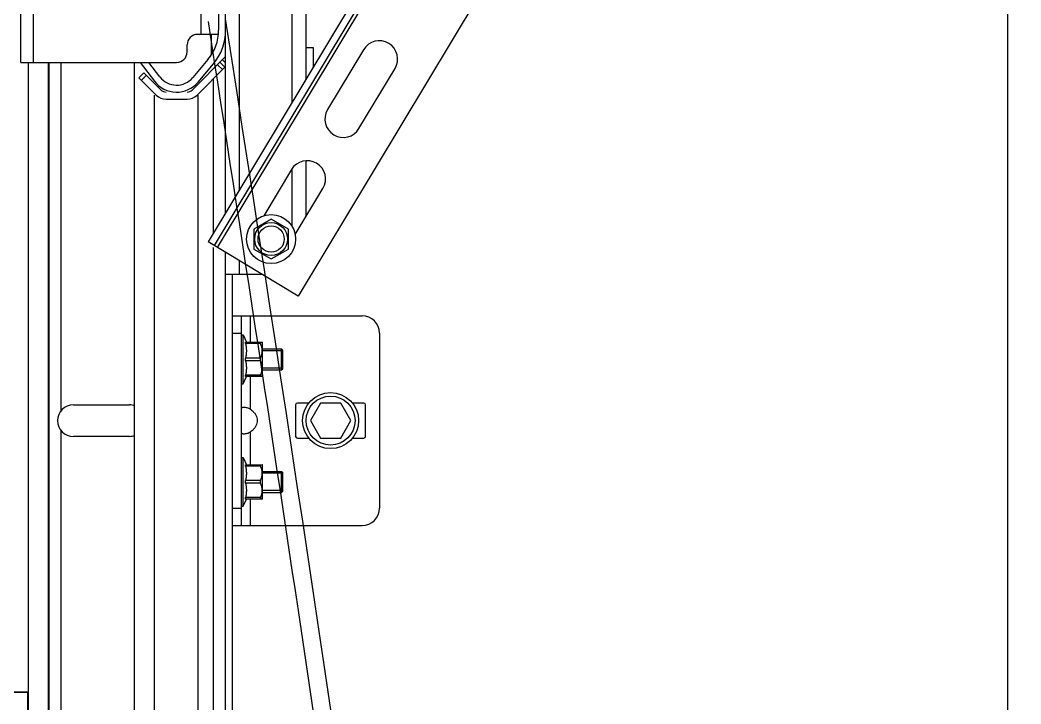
# Model space of a CAD drawing. Header units: millimetres. Extents: x 21899 to 38731, y -5425 to 3612.
# Drawn here: x 34243 to 34529, y 2881.1 to 3076.6 of the extents above; entities that cross this region are included whole.
import ezdxf

# ---------------------------------------------------------------- set-up
doc = ezdxf.new("R2010")
doc.units = ezdxf.units.MM

msp = doc.modelspace()

# ---------------------------------------------------------------- linework, layer by layer
at = {"color": 7, "linetype": 'Continuous'}
for p, q in [((34525.23548215479, 1144.533072939179), (34525.23548215479, 3362.000011230855)), ((34504.9876848978, 3355.873701071399), (34298.4419264966, 3012.123833197758)), ((34301.73548215479, 3021.488438356457), (34301.73548215479, 3354.000011230855)), ((34324.73548215479, 3059.766866450555), (34324.73548215479, 3354.000011230855)), ((34528.98836931749, 3341.452634973877), (34322.4426109163, 2997.702767100258)), ((34483.85589536323, 3324.58770537646), (34296.72759189519, 3013.153909347555)), ((34299.73548215479, 3105.500011230855), (34299.73548215479, 3073.698324426354)), ((34292.1496957172, 3056.585797668558), (34301.73548215479, 3066.171584106156)), ((34324.73548215479, 3068.800011230858), (34326.73548215479, 3068.800011230858)), ((34326.73548215479, 3068.800011230858), (34326.73548215479, 3063.095425415253)), ((34341.1376383207, 3068.133999166253), (34330.8368768225, 3050.990653152257)), ((34275.73548215479, 1144.533072939179), (34275.73548215479, 3064.500011230855)), ((34277.26956708929, 3064.500011230855), (34281.38778327819, 3059.131056623155)), ((34282.9747079974, 3060.348295275158), (34279.7901655473, 3064.500011230855)), ((34296.6940599154, 3065.342085500357), (34292.33174881349, 3060.143285572754)), ((34293.5639092796, 3055.171584106156), (34301.73548215479, 3063.343156981355)), ((34293.8638376998, 3058.857710353353), (34298.22614880159, 3064.056510281058)), ((34301.524064388, 3063.131739214557), (34300.1098508256, 3064.545952776956)), ((34278.37152112409, 3061.535545136856), (34276.9573075618, 3060.121331574454)), ((34278.37152112409, 3061.535545136856), (34283.32126859239, 3056.585797668558)), ((34339.83713347989, 3045.582753365656), (34350.13789497809, 3062.726099379754)), ((34276.9573075618, 3060.121331574454), (34281.9070550301, 3055.171584106156)), ((34284.73548215479, 3054.000011230855), (34290.73548215479, 3054.000011230855)), ((34324.73548215479, 3020.449384915755), (34324.73548215479, 3036.362414455656)), ((34320.5361153243, 3033.847307138254), (34312.61730698509, 3020.668196894454)), ((34321.6118941194, 3015.250861437056), (34329.5363719817, 3028.439407351656)), ((34314.73548215479, 3019.700011230856), (34309.7991373533, 3016.850011230854)), ((34319.6718269564, 3016.850011230854), (34314.73548215479, 3019.700011230856)), ((34309.7991373533, 3016.850011230854), (34309.7991373533, 3011.150011230857)), ((34319.6718269564, 3011.150011230857), (34319.6718269564, 3016.850011230854)), ((34322.4426109163, 2997.702767100258), (34296.72759189519, 3013.153909347555)), ((34301.73548215479, 1144.533072939179), (34301.73548215479, 3010.144865306058)), ((34309.7991373533, 3011.150011230857), (34314.73548215479, 3008.300011230858)), ((34314.73548215479, 3008.300011230858), (34319.6718269564, 3011.150011230857)), ((34301.73548215479, 3004.000011230855), (34311.9622367142, 3004.000011230855)), ((34303.73548215479, 2605.065712509757), (34303.73548215479, 3004.000011230855)), ((34303.73548215479, 2992.085361659556), (34340.73548215479, 2992.085361659556)), ((34306.23548215479, 2932.085361659556), (34306.23548215479, 2992.085361659556)), ((34306.23548215479, 2986.585361659556), (34306.73548215479, 2986.585361659556)), ((34306.73548215479, 2972.585361659556), (34306.73548215479, 2986.585361659556)), ((34306.73548215479, 2986.585361659556), (34307.6554343287, 2984.494003717657)), ((34345.73548215479, 2987.085361659556), (34345.73548215479, 2937.085361659556)), ((34307.41730033659, 2984.493993648153), (34312.2068520168, 2984.493993648153)), ((34307.41730033659, 2984.090500415557), (34307.41730033659, 2984.493993648153)), ((34311.6654821548, 2984.090500415557), (34307.41730033659, 2984.090500415557)), ((34311.6654821548, 2984.090500415557), (34311.6654821548, 2984.493993648153)), ((34312.23548215479, 2984.465361659553), (34312.2003019223, 2984.500541892055)), ((34312.23548215479, 2974.705418839454), (34312.23548215479, 2984.465304479658)), ((34312.23548215479, 2982.585361659556), (34317.73548215479, 2982.585361659556)), ((34317.73548215479, 2976.585361659556), (34317.73548215479, 2982.585361659556)), ((34317.73548215479, 2982.585361659556), (34318.0890355454, 2982.231808268956)), ((34318.0890355454, 2976.938987184556), (34318.0890355454, 2982.231736134556)), ((34311.6654821548, 2979.988854892155), (34307.41730033659, 2979.988854892155)), ((34307.41730033659, 2979.181868426953), (34307.41730033659, 2979.988854892155)), ((34311.6654821548, 2979.181868426953), (34307.41730033659, 2979.181868426953)), ((34311.6654821548, 2979.181868426953), (34311.6654821548, 2979.988854892155)), ((34306.73548215479, 2972.585361659556), (34307.6554343287, 2974.676719601455)), ((34311.6654821548, 2975.080222903456), (34307.41730033659, 2975.080222903456)), ((34307.41730033659, 2974.676729670857), (34307.41730033659, 2975.080222903456)), ((34312.2068520168, 2974.676729670857), (34307.41730033659, 2974.676729670857)), ((34311.6654821548, 2975.080222903456), (34311.6654821548, 2974.676729670857)), ((34312.23548215479, 2974.705361659555), (34312.2003019223, 2974.670181427056)), ((34312.23548215479, 2976.585361659556), (34317.73548215479, 2976.585361659556)), ((34317.73548215479, 2976.585361659556), (34318.0890355454, 2976.938915050156)), ((34306.23548215479, 2972.585361659556), (34306.73548215479, 2972.585361659556)), ((34258.23548215479, 2966.585361659556), (34274.23548215479, 2966.585361659556)), ((34321.73548215479, 2966.585361659556), (34321.73548215479, 2957.585361659556)), ((34325.4904925604, 2967.085361659556), (34322.23548215479, 2967.085361659556)), ((34328.8487308089, 2967.085361659556), (34325.9619794629, 2962.085361659556)), ((34334.6222335008, 2967.085361659556), (34328.8487308089, 2967.085361659556)), ((34337.5089848467, 2962.085361659556), (34334.6222335008, 2967.085361659556)), ((34341.23548215479, 2967.085361659556), (34337.98047174919, 2967.085361659556)), ((34341.73548215479, 2957.585361659556), (34341.73548215479, 2966.585361659556)), ((34325.9619794629, 2962.085361659556), (34328.8487308089, 2957.085361659556)), ((34334.6222335008, 2957.085361659556), (34337.5089848467, 2962.085361659556)), ((34274.23548215479, 2957.585361659556), (34258.23548215479, 2957.585361659556)), ((34322.23548215479, 2957.085361659556), (34325.4904925604, 2957.085361659556)), ((34328.8487308089, 2957.085361659556), (34334.6222335008, 2957.085361659556)), ((34337.98047174919, 2957.085361659556), (34341.23548215479, 2957.085361659556)), ((34306.23548215479, 2951.585361659556), (34306.73548215479, 2951.585361659556)), ((34306.73548215479, 2937.585361659556), (34306.73548215479, 2951.585361659556)), ((34306.73548215479, 2951.585361659556), (34307.6554343287, 2949.494003717657)), ((34307.41730033659, 2949.493993648153), (34312.2068520168, 2949.493993648153)), ((34307.41730033659, 2949.090500415557), (34307.41730033659, 2949.493993648153)), ((34311.6654821548, 2949.090500415557), (34307.41730033659, 2949.090500415557)), ((34311.6654821548, 2949.090500415557), (34311.6654821548, 2949.493993648153)), ((34312.23548215479, 2949.465361659553), (34312.2003019223, 2949.500541892055)), ((34312.23548215479, 2939.705418839454), (34312.23548215479, 2949.465304479658)), ((34312.23548215479, 2947.585361659556), (34317.73548215479, 2947.585361659556)), ((34317.73548215479, 2941.585361659556), (34317.73548215479, 2947.585361659556)), ((34317.73548215479, 2947.585361659556), (34318.0890355454, 2947.231808268956)), ((34318.0890355454, 2941.938987184556), (34318.0890355454, 2947.231736134556)), ((34311.6654821548, 2944.988854892155), (34307.41730033659, 2944.988854892155)), ((34307.41730033659, 2944.181868426953), (34307.41730033659, 2944.988854892155)), ((34311.6654821548, 2944.181868426953), (34307.41730033659, 2944.181868426953)), ((34311.6654821548, 2944.181868426953), (34311.6654821548, 2944.988854892155)), ((34312.23548215479, 2941.585361659556), (34317.73548215479, 2941.585361659556)), ((34317.73548215479, 2941.585361659556), (34318.0890355454, 2941.938915050156)), ((34306.23548215479, 2937.585361659556), (34306.73548215479, 2937.585361659556)), ((34306.73548215479, 2937.585361659556), (34307.6554343287, 2939.676719601455)), ((34311.6654821548, 2940.080222903456), (34307.41730033659, 2940.080222903456)), ((34307.41730033659, 2939.676729670857), (34307.41730033659, 2940.080222903456)), ((34312.2068520168, 2939.676729670857), (34307.41730033659, 2939.676729670857)), ((34311.6654821548, 2940.080222903456), (34311.6654821548, 2939.676729670857)), ((34312.23548215479, 2939.705361659555), (34312.2003019223, 2939.670181427056)), ((34303.73548215479, 2932.085361659556), (34340.73548215479, 2932.085361659556)), ((34245.23548215479, 2884.49246844076), (34109.19180490429, 2884.49246844076)), ((34245.23548215479, 2823.585361659556), (34245.23548215479, 2884.492467493259))]:
    msp.add_line(p, q, dxfattribs=at)
at = {"color": 9, "linetype": 'Continuous'}
for p, q in [((34505.8448521985, 3355.358662996492), (34299.29909379729, 3011.608795122756)), ((34243.2362110937, 3064.500011230855), (34243.2362110937, 3110.500011230855)), ((34246.73548215479, 3110.500011230855), (34246.73548215479, 3064.500011230855)), ((34294.73548215479, 3072.500011230855), (34294.73548215479, 3102.500011230855)), ((34320.73548215479, 3053.109748521158), (34320.73548215479, 3083.500011230855)), ((34305.73548215479, 3028.145556285854), (34305.73548215479, 3080.138795298757)), ((34297.73548215479, 3066.925491090355), (34297.73548215479, 3072.500011230855)), ((34245.4062575125, 1144.533072939179), (34245.4062575125, 3064.500011230855)), ((34251.142021876, 1144.533072939179), (34251.142021876, 3064.500011230855)), ((34251.2940235367, 1144.533072939179), (34251.2940235367, 3064.500011230855)), ((34254.73548215479, 2964.913788784255), (34254.73548215479, 3064.500011230855)), ((34300.8169576068, 3062.424632433358), (34299.4027440444, 3063.838845995757)), ((34300.8169576068, 3065.253059558054), (34301.73548215479, 3064.334535010057)), ((34279.0786279053, 3060.828438355653), (34277.66441434299, 3059.414224793254)), ((34298.22614880159, 3015.647926860056), (34298.22614880159, 3059.833823628156)), ((34281.38778327819, 1144.533072939179), (34281.38778327819, 3055.171584106156)), ((34293.8638376998, 1144.533072939179), (34293.8638376998, 3055.171584106156)), ((34320.73548215479, 3017.564768104457), (34320.73548215479, 3034.084903274656)), ((34298.22614880159, 1144.533072939179), (34298.22614880159, 3011.608795122756)), ((34305.73548215479, 3004.000011230855), (34305.73548215479, 3007.741422829953)), ((34308.73548215479, 2992.085361659556), (34308.73548215479, 2984.493993648153)), ((34303.73548215479, 2987.085361659556), (34306.23548215479, 2987.085361659556)), ((34308.73548215479, 2974.676729670857), (34308.73548215479, 2965.384203776557)), ((34254.73548215479, 2721.413788784255), (34254.73548215479, 2959.256934534758)), ((34308.73548215479, 2958.786519542555), (34308.73548215479, 2949.493993648153)), ((34308.73548215479, 2939.676729670857), (34308.73548215479, 2932.085361659556)), ((34303.73548215479, 2937.085361659556), (34306.23548215479, 2937.085361659556)), ((34245.23548215479, 2884.364040853558), (34109.19180490429, 2884.364040853558))]:
    msp.add_line(p, q, dxfattribs=at)
at = {"color": 3, "linetype": 'Continuous'}
for p, q in [((34299.665688359, 3072.500011230855), (34293.73548215479, 3072.500011230855)), ((34290.73548215479, 3067.500011230855), (34290.73548215479, 3069.500011230855)), ((34243.2362110937, 3064.500011230855), (34287.73548215479, 3064.500011230855))]:
    msp.add_line(p, q, dxfattribs=at)
at = {"color": 2, "linetype": 'Continuous'}
for p, q in [((34318.0890355454, 2982.085361659556), (34312.23548215479, 2982.085361659556)), ((34318.0890355454, 2977.085361659556), (34312.23548215479, 2977.085361659556)), ((34318.0890355454, 2947.085361659556), (34312.23548215479, 2947.085361659556)), ((34318.0890355454, 2942.085361659556), (34312.23548215479, 2942.085361659556))]:
    msp.add_line(p, q, dxfattribs=at)
at = {"color": 7, "linetype": 'Continuous'}
for centre, radius in [((34314.73548215479, 3014.000011230855), 7), ((34314.73548215479, 3014.000011230855), 3.75), ((34331.73548215479, 2962.085361659556), 8), ((34331.73548215479, 2962.085361659556), 7)]:
    msp.add_circle(centre, radius, dxfattribs=at)
at = {"color": 9, "linetype": 'Continuous'}
msp.add_circle((34314.73548215479, 3014.000011230855), 4.7, dxfattribs=at)
at = {"color": 3, "linetype": 'Continuous'}
for centre, start, end in [((34293.73548215479, 3069.500011230855), 90, 180), ((34287.73548215479, 3067.500011230855), 270, 0)]:
    msp.add_arc(centre, 3, start, end, dxfattribs=at)
at = {"color": 7, "linetype": 'Continuous'}
for centre, radius, start, end in [((34286.73548215479, 3073.698324426354), 13, 320.0000000004336, 0), ((34286.73548215479, 3073.698324426354), 15, 320.0000000004336, 0), ((34345.63776664939, 3065.430049273054), 5.25, 329.0000000000667, 149.0000000000667), ((34287.73548215479, 3064.000011230855), 6, 217.489738058471, 320.0000000004336), ((34287.73548215479, 3064.000011230855), 8, 217.489738058471, 320.0000000004336), ((34284.73548215479, 3058.000011230855), 4, 225.000000000137, 270), ((34284.73548215479, 3058.000011230855), 2, 225.000000000137, 270), ((34290.73548215479, 3058.000011230855), 2, 270, 314.999999999863), ((34290.73548215479, 3058.000011230855), 4, 270, 314.999999999863), ((34335.3370051512, 3048.286703258957), 5.25, 149.0000000000667, 329.0000000000667), ((34325.036243653, 3031.143357244953), 5.25, 329.0000000000667, 149.0000000000667), ((34340.73548215479, 2987.085361659556), 5, 0, 90), ((34258.23548215479, 2962.085361659556), 4.5, 90, 270), ((34274.23548215479, 2962.085361659556), 4.5, 70.4493567759005, 90), ((34322.23548215479, 2966.585361659556), 0.5, 90, 180), ((34341.23548215479, 2966.585361659556), 0.5, 0, 90), ((34274.23548215479, 2962.085361659556), 4.5, 270, 289.5506432240995), ((34322.23548215479, 2957.585361659556), 0.5, 180, 270), ((34341.23548215479, 2957.585361659556), 0.5, 270, 0), ((34340.73548215479, 2937.085361659556), 5, 270, 0)]:
    msp.add_arc(centre, radius, start, end, dxfattribs=at)
msp.add_open_spline([(34184.58792483451, 477.3654348051969), (34184.44208290047, 482.0294503017722), (34184.28977944981, 486.7919248920189), (34184.54658097612, 495.3043139924812), (34184.84012353533, 499.048803368496), (34185.70410965498, 504.0652120731356), (34185.97039890159, 505.3608203852928), (34186.55212568369, 507.7317134662044), (34186.85295495384, 508.8062521015017), (34187.51890253549, 510.9244518932574), (34187.88439097353, 511.9704622522841), (34189.07233972418, 515.0685792339209), (34189.98623076369, 517.0806478997292), (34193.34311338213, 523.5272537948294), (34196.23462779322, 527.7341007803079), (34202.7858513758, 535.6356349847629), (34206.44664456056, 539.3319016208588), (34214.24329945217, 546.2712184328047), (34218.37990603661, 549.5143469282921), (34226.00884175893, 554.9843490168205), (34229.45692104898, 557.2830207281295), (34236.4238126695, 561.655770803507), (34239.94488368486, 563.7289126536161), (34250.58412167178, 569.6625193316686), (34257.77810426842, 573.2373179601163), (34276.62735081076, 581.9729837739833), (34288.29331832849, 586.7511113573637), (34310.87670930197, 596.2420183350732), (34321.79335100789, 600.9556094713844), (34335.87010722642, 608.2115187349082), (34339.67859648156, 610.3103439151164), (34346.21077883632, 614.2329798764658), (34348.98850230258, 616.0179456702645), (34354.40307742337, 619.7365962297044), (34357.03771869851, 621.6680476170295), (34364.72969337269, 627.6730164226974), (34369.575184743, 631.9571279296069), (34384.22956049566, 646.5227329745285), (34393.01123119032, 657.8283160707688), (34408.24877414087, 682.6943581516716), (34414.70285686536, 696.2549929030756), (34425.51380033208, 725.2631624164242), (34429.87002388969, 740.7098805005808), (34439.68731920165, 787.1074882274697), (34442.83702457095, 819.9026948947103), (34444.30509940496, 888.0312322227619), (34442.62601229383, 923.3635692593489), (34436.1626769542, 993.947201372881), (34431.37929638511, 1029.198764349039), (34424.5376855823, 1071.661292055083), (34423.11827717438, 1080.119699588893), (34420.21465452094, 1096.851087235686), (34418.72972596252, 1105.127050614301), (34414.19721731452, 1129.70732941397), (34411.07190805341, 1145.764039118923), (34401.55824905184, 1193.116199538254), (34395.03195204704, 1223.59381384329), (34379.71131431888, 1296.795290932223), (34371.22644551202, 1338.818790420839), (34362.9008038895, 1393.06927859112), (34361.203253874, 1405.239777441348), (34358.41872730196, 1428.008188427852), (34357.28025333907, 1438.596460837281), (34355.59689947528, 1457.195482748666), (34354.97508694111, 1465.185441106409), (34353.94565341934, 1481.233575205115), (34353.53608112136, 1489.288881110704), (34352.59812462667, 1513.541664123539), (34352.36048353181, 1529.825998816283), (34352.6137916768, 1578.972072014727), (34354.07075289721, 1612.126922305142), (34360.38035501621, 1706.914732687284), (34367.05407214149, 1769.135104931294), (34374.69573928593, 1847.668886158091), (34376.24685499707, 1864.050941962341), (34378.7256537435, 1892.037378531815), (34379.70346389469, 1903.651934886784), (34381.51569276194, 1926.849997065587), (34382.3525054109, 1938.435809624272), (34384.65927523839, 1973.156125084177), (34385.92556461778, 1996.253506178597), (34388.94364657741, 2065.417415067473), (34389.9146563478, 2111.355716099399), (34389.97547694495, 2248.819477298119), (34386.21212571589, 2339.993840993306), (34372.52765909756, 2522.266607811656), (34362.62818455601, 2613.357352646231), (34335.08905108926, 2828.373069603487), (34315.94513885558, 2952.283641672344), (34296.79411205524, 3076.236557539225)], degree=3, knots=[0, 0, 0, 0, 13.61465646746313, 13.61465646746313, 24.23750625957194, 24.23750625957194, 27.94992482891764, 27.94992482891764, 31.06368387915701, 31.06368387915701, 34.17744292939639, 34.17744292939639, 40.40496102987515, 40.40496102987515, 54.6735616365184, 54.6735616365184, 68.94216224316166, 68.94216224316166, 83.21076284980492, 83.21076284980492, 94.64342058068652, 94.64342058068652, 106.0760783115681, 106.0760783115681, 128.9413937733314, 128.9413937733314, 165.9330131128235, 165.9330131128235, 202.9246324523156, 202.9246324523156, 217.2116494727876, 217.2116494727876, 228.325165177012, 228.325165177012, 239.4386808812363, 239.4386808812363, 261.665712289685, 261.665712289685, 310.5911265421098, 310.5911265421098, 359.5165407945346, 359.5165407945346, 408.4419550469595, 408.4419550469595, 499.7213966788277, 499.7213966788277, 591.0008383106958, 591.0008383106958, 682.280279942564, 682.280279942564, 705.2837269669155, 705.2837269669155, 728.2871739912671, 728.2871739912671, 774.2940680399702, 774.2940680399702, 866.3078561373762, 866.3078561373762, 999.9728159826925, 999.9728159826925, 1038.611318402599, 1038.611318402599, 1072.030724958774, 1072.030724958774, 1097.038945263444, 1097.038945263444, 1122.047165568114, 1122.047165568114, 1172.063606177453, 1172.063606177453, 1272.096487396133, 1272.096487396133, 1455.942037096753, 1455.942037096753, 1504.419990033212, 1504.419990033212, 1538.871882692223, 1538.871882692223, 1573.323775351235, 1573.323775351235, 1642.227560669259, 1642.227560669259, 1780.035131305306, 1780.035131305306, 2055.6502725774, 2055.6502725774, 2331.265413849494, 2331.265413849494, 2706.346630326029, 2706.346630326029, 2706.346630326029, 2706.346630326029])
msp.add_spline([(34189.58548215479, 477.521706461157), (34191.29808059122, 506.0740295635369), (34229.10942182974, 550.99048116829), (34347.84454580068, 609.398817992831), (34429.0850603158, 1074.687332990714), (34359.71575199448, 1469.52849236313), (34385.2232512198, 1910.158488931531), (34385.2232512198, 2419.72301373108), (34301.73548215479, 3077.000011230855)], degree=3)
for points, start_tangent, end_tangent in [([(34307.41730033659, 2984.090500415557), (34307.5197173473, 2983.570416601156), (34307.59418362439, 2983.059412275055), (34307.6399429459, 2982.549879927356), (34307.6554387568, 2982.039532510455), (34307.6399259423, 2981.529194533257), (34307.5941526353, 2981.019681514255), (34307.5196976398, 2980.508824187753), (34307.41730033659, 2979.988854892155)], (0.2155160523044249, -0.9765002975929482), (-0.2155160523044249, -0.9765002975929482)), ([(34311.6654821548, 2979.988854892155), (34311.88345644269, 2980.471376410856), (34312.0428315803, 2980.931599638454), (34312.1479296497, 2981.379047334856), (34312.2003133578, 2981.820218710956), (34312.20029046689, 2982.259520773056), (34312.147872594, 2982.700629665556), (34312.04276824529, 2983.147973104456), (34311.8834360576, 2983.608029901457), (34311.6654821548, 2984.090500415557)], (0.4484504400528747, 0.8938076990138222), (-0.4484504400528747, 0.8938076990138222)), ([(34307.41730033659, 2979.181868426953), (34307.5197173473, 2978.661784612555), (34307.59418362439, 2978.150780286356), (34307.6399429459, 2977.641247938656), (34307.6554387568, 2977.130900521857), (34307.6399259423, 2976.620562544656), (34307.5941526353, 2976.111049525556), (34307.5196976398, 2975.600192199156), (34307.41730033659, 2975.080222903456)], (0.2155160523044249, -0.9765002975929482), (-0.2155160523044249, -0.9765002975929482)), ([(34311.6654821548, 2975.080222903456), (34311.88345644269, 2975.562744422154), (34312.0428315803, 2976.022967649857), (34312.1479296497, 2976.470415346157), (34312.2003133578, 2976.911586722257), (34312.20029046689, 2977.350888784458), (34312.147872594, 2977.791997676853), (34312.04276824529, 2978.239341115754), (34311.8834360576, 2978.699397912758), (34311.6654821548, 2979.181868426953)], (0.4484504400528747, 0.8938076990138222), (-0.4484504400528747, 0.8938076990138222)), ([(34306.27923902529, 2965.637778142955), (34306.4153557489, 2965.807181747856), (34306.6468394337, 2965.904442020055), (34306.9677147902, 2965.936131339055), (34307.36159115469, 2965.904442288756), (34307.8043436983, 2965.807182576656), (34308.2697887367, 2965.637778463853), (34308.73548215479, 2965.384203776557)], (0.4048961498163702, 0.9143626785165062), (0.8361236569904228, -0.548541001403689)), ([(34306.23548215479, 2965.384203776557), (34306.27923902529, 2965.637778142955)], (0, 1), (0.4048961498861915, 0.9143626784855882)), ([(34308.73548215479, 2965.384203776557), (34309.5780818487, 2964.708382974855), (34310.1774804157, 2963.983016906055), (34310.5620203959, 2963.229127663955), (34310.7477554105, 2962.469756434155), (34310.74771555139, 2961.700638282753), (34310.5619228991, 2960.941333356655), (34310.1772874223, 2960.187413011758), (34309.5779306969, 2959.462191360253), (34308.73548215479, 2958.786519542555)], (0.8361236569994321, -0.5485410013899562), (-0.8361236569994321, -0.5485410013899562)), ([(34308.73548215479, 2958.786519542555), (34308.2697816724, 2958.532941707454), (34307.8043418489, 2958.363540210354), (34307.3615920523, 2958.266281165656), (34306.96771759589, 2958.234591980057), (34306.646846516, 2958.266279675456), (34306.4153640252, 2958.363535638353), (34306.27924229969, 2958.532937480857)], (-0.8361236569957391, -0.5485410013955854), (-0.4049137917792252, 0.9143548661362121)), ([(34307.41730033659, 2949.090500415557), (34307.5197173473, 2948.570416601156), (34307.59418362439, 2948.059412275055), (34307.6399429459, 2947.549879927356), (34307.6554387568, 2947.039532510455), (34307.6399259423, 2946.529194533257), (34307.5941526353, 2946.019681514255), (34307.5196976398, 2945.508824187753), (34307.41730033659, 2944.988854892155)], (0.2155160523044249, -0.9765002975929482), (-0.2155160523044249, -0.9765002975929482)), ([(34311.6654821548, 2944.988854892155), (34311.88345644269, 2945.471376410856), (34312.0428315803, 2945.931599638454), (34312.1479296497, 2946.379047334856), (34312.2003133578, 2946.820218710956), (34312.20029046689, 2947.259520773056), (34312.147872594, 2947.700629665556), (34312.04276824529, 2948.147973104456), (34311.8834360576, 2948.608029901457), (34311.6654821548, 2949.090500415557)], (0.4484504400528747, 0.8938076990138222), (-0.4484504400528747, 0.8938076990138222)), ([(34307.41730033659, 2944.181868426953), (34307.5197173473, 2943.661784612555), (34307.59418362439, 2943.150780286356), (34307.6399429459, 2942.641247938656), (34307.6554387568, 2942.130900521857), (34307.6399259423, 2941.620562544656), (34307.5941526353, 2941.111049525556), (34307.5196976398, 2940.600192199156), (34307.41730033659, 2940.080222903456)], (0.2155160523044249, -0.9765002975929482), (-0.2155160523044249, -0.9765002975929482)), ([(34311.6654821548, 2940.080222903456), (34311.88345644269, 2940.562744422154), (34312.0428315803, 2941.022967649857), (34312.1479296497, 2941.470415346157), (34312.2003133578, 2941.911586722257), (34312.20029046689, 2942.350888784458), (34312.147872594, 2942.791997676853), (34312.04276824529, 2943.239341115754), (34311.8834360576, 2943.699397912758), (34311.6654821548, 2944.181868426953)], (0.4484504400528747, 0.8938076990138222), (-0.4484504400528747, 0.8938076990138222))]:
    msp.add_spline(points, degree=3, dxfattribs=dict(at, start_tangent=start_tangent, end_tangent=end_tangent))

doc.saveas('drawing.dxf')
